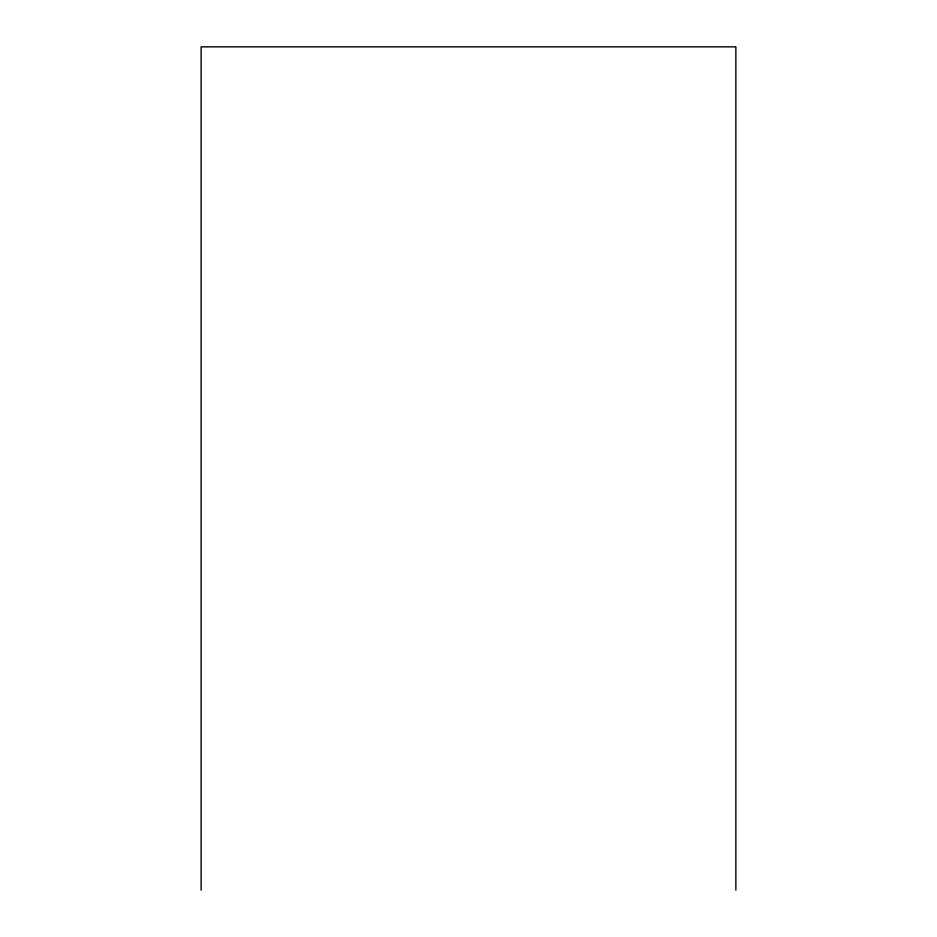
<?xml version="1.0" encoding="UTF-8"?>
<svg xmlns="http://www.w3.org/2000/svg" width="937" height="937" viewBox="0 0 937 937"><rect width="100%" height="100%" fill="white"/><g stroke="black" fill="none" stroke-linecap="round" stroke-linejoin="round"><path stroke-width="1.41" d="M735.861 890.15L735.861 46.85L201.139 46.85L201.139 890.15"/></g></svg>
